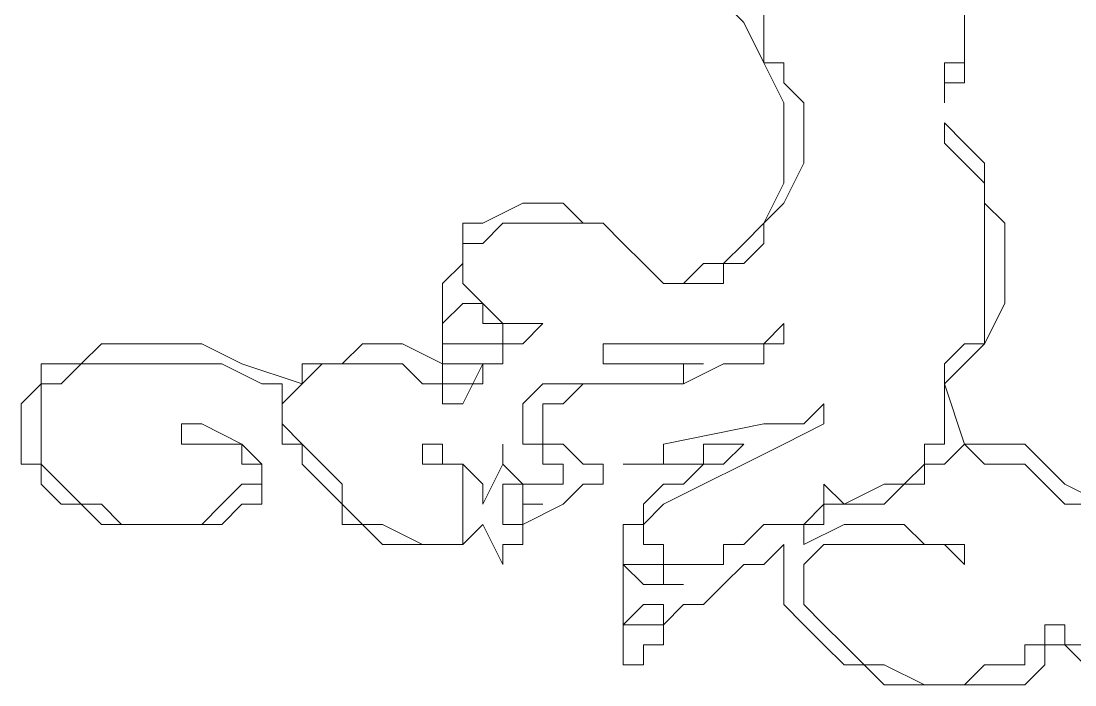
# Model space of a CAD drawing. Extents: x -66030 to 95157, y -13132 to 45879.
# Drawn here: x -15616.5 to -15411.5, y 13944.3 to 14073.5 of the extents above; entities that cross this region are included whole.
import ezdxf

# ---------------------------------------------------------------- set-up
doc = ezdxf.new("R2010")
doc.units = 0
doc.header["$LTSCALE"] = 100
doc.header["$MEASUREMENT"] = 0
doc.layers.get('0').update_dxf_attribs({"linetype": 'CONTINUOUS'})

msp = doc.modelspace()

# ---------------------------------------------------------------- linework, layer by layer
at = {"lineweight": 0}
for points in [[(-15471.99, 14077.08), (-15471.99, 14073.18), (-15471.99, 14069.27), (-15471.99, 14069.27), (-15471.99, 14065.37), (-15468.09, 14065.37), (-15468.09, 14061.46), (-15464.18, 14057.55), (-15464.18, 14053.65), (-15464.18, 14049.74), (-15464.18, 14045.84), (-15468.09, 14038.02), (-15471.99, 14034.12), (-15471.99, 14030.21), (-15475.9, 14026.31), (-15479.81, 14026.31), (-15479.81, 14022.4), (-15483.71, 14022.4), (-15487.62, 14022.4), (-15491.52, 14022.4), (-15491.52, 14022.4), (-15495.43, 14026.31), (-15499.34, 14030.21), (-15503.24, 14034.12), (-15507.15, 14034.12), (-15511.05, 14034.12), (-15514.96, 14034.12), (-15514.96, 14034.12), (-15518.87, 14034.12), (-15522.77, 14034.12), (-15522.77, 14034.12), (-15526.68, 14030.21), (-15530.58, 14030.21), (-15530.58, 14026.31), (-15530.58, 14026.31), (-15530.58, 14022.4), (-15530.58, 14022.4), (-15530.58, 14022.4), (-15526.68, 14018.49), (-15526.68, 14018.49), (-15526.68, 14018.49), (-15522.77, 14014.59), (-15518.87, 14014.59), (-15514.96, 14014.59), (-15518.87, 14010.68), (-15518.87, 14010.68), (-15518.87, 14010.68), (-15522.77, 14010.68), (-15522.77, 14014.59), (-15526.68, 14014.59), (-15526.68, 14018.49), (-15530.58, 14018.49), (-15530.58, 14018.49), (-15530.58, 14018.49), (-15534.49, 14014.59), (-15534.49, 14014.59), (-15534.49, 14014.59), (-15534.49, 14010.68), (-15530.58, 14010.68), (-15530.58, 14010.68), (-15526.68, 14010.68), (-15526.68, 14010.68), (-15522.77, 14010.68), (-15522.77, 14006.78), (-15526.68, 14006.78), (-15530.58, 13998.96), (-15534.49, 13998.96), (-15534.49, 14002.87), (-15534.49, 14002.87), (-15538.4, 14002.87), (-15542.3, 14006.78), (-15542.3, 14006.78), (-15546.21, 14006.78), (-15550.11, 14006.78), (-15554.02, 14006.78), (-15557.93, 14006.78), (-15561.83, 14002.87), (-15561.83, 14002.87), (-15565.74, 13998.96), (-15565.74, 13998.96), (-15565.74, 13995.06), (-15561.83, 13991.15), (-15561.83, 13991.15), (-15557.93, 13987.25), (-15554.02, 13983.34), (-15554.02, 13979.43), (-15550.11, 13975.53), (-15546.21, 13975.53), (-15538.4, 13971.62), (-15534.49, 13971.62), (-15530.58, 13971.62), (-15530.58, 13975.53), (-15530.58, 13979.43), (-15530.58, 13983.34), (-15530.58, 13983.34), (-15530.58, 13987.25), (-15534.49, 13987.25), (-15534.49, 13987.25), (-15538.4, 13987.25), (-15538.4, 13987.25), (-15538.4, 13991.15), (-15538.4, 13991.15), (-15534.49, 13991.15), (-15534.49, 13991.15), (-15534.49, 13987.25), (-15530.58, 13987.25), (-15526.68, 13983.34), (-15526.68, 13979.43), (-15522.77, 13987.25), (-15522.77, 13987.25), (-15522.77, 13991.15), (-15522.77, 13991.15), (-15522.77, 13991.15), (-15522.77, 13991.15), (-15522.77, 13987.25), (-15518.87, 13983.34), (-15518.87, 13983.34), (-15518.87, 13983.34), (-15514.96, 13983.34), (-15514.96, 13983.34), (-15511.05, 13983.34), (-15511.05, 13983.34), (-15511.05, 13983.34), (-15511.05, 13987.25), (-15511.05, 13987.25), (-15514.96, 13987.25), (-15514.96, 13991.15), (-15518.87, 13991.15), (-15518.87, 13995.06), (-15518.87, 13995.06), (-15518.87, 13998.96), (-15518.87, 13998.96), (-15518.87, 13998.96), (-15514.96, 14002.87), (-15514.96, 14002.87), (-15511.05, 14002.87), (-15507.15, 14002.87), (-15503.24, 14002.87), (-15495.43, 14002.87), (-15491.52, 14002.87), (-15487.62, 14002.87), (-15487.62, 14006.78), (-15483.71, 14006.78), (-15483.71, 14006.78), (-15483.71, 14006.78), (-15487.62, 14006.78), (-15491.52, 14006.78), (-15495.43, 14006.78), (-15499.34, 14006.78), (-15503.24, 14006.78), (-15503.24, 14010.68), (-15503.24, 14010.68), (-15503.24, 14010.68), (-15495.43, 14010.68), (-15487.62, 14010.68), (-15479.81, 14010.68), (-15475.9, 14010.68), (-15471.99, 14010.68), (-15468.09, 14014.59), (-15468.09, 14010.68), (-15468.09, 14010.68), (-15468.09, 14010.68), (-15468.09, 14010.68), (-15471.99, 14010.68), (-15471.99, 14006.78), (-15479.81, 14006.78), (-15487.62, 14002.87), (-15491.52, 14002.87), (-15495.43, 14002.87), (-15499.34, 14002.87), (-15503.24, 14002.87), (-15507.15, 14002.87), (-15511.05, 13998.96), (-15514.96, 13998.96), (-15514.96, 13998.96), (-15514.96, 13995.06), (-15514.96, 13995.06), (-15514.96, 13991.15), (-15514.96, 13991.15), (-15511.05, 13991.15), (-15507.15, 13987.25), (-15503.24, 13987.25), (-15503.24, 13983.34), (-15507.15, 13983.34), (-15511.05, 13979.43), (-15511.05, 13979.43), (-15518.87, 13975.53), (-15518.87, 13971.62), (-15522.77, 13971.62), (-15522.77, 13967.72), (-15526.68, 13975.53), (-15530.58, 13971.62), (-15534.49, 13971.62), (-15538.4, 13971.62), (-15538.4, 13971.62), (-15542.3, 13971.62), (-15542.3, 13971.62), (-15546.21, 13971.62), (-15546.21, 13971.62), (-15550.11, 13975.53), (-15550.11, 13975.53), (-15554.02, 13975.53), (-15554.02, 13979.43), (-15561.83, 13987.25), (-15561.83, 13991.15), (-15565.74, 13991.15), (-15565.74, 13995.06), (-15565.74, 13998.96), (-15565.74, 13998.96), (-15565.74, 14002.87), (-15569.64, 14002.87), (-15569.64, 14002.87), (-15569.64, 14002.87), (-15577.46, 14006.78), (-15581.36, 14006.78), (-15585.27, 14006.78), (-15589.17, 14006.78), (-15596.99, 14006.78), (-15600.89, 14006.78), (-15604.8, 14006.78), (-15608.7, 14002.87), (-15612.61, 14002.87), (-15612.61, 13998.96), (-15612.61, 13998.96), (-15612.61, 13995.06), (-15612.61, 13995.06), (-15612.61, 13991.15), (-15612.61, 13987.25), (-15608.7, 13983.34), (-15608.7, 13983.34), (-15604.8, 13979.43), (-15600.89, 13979.43), (-15596.99, 13975.53), (-15593.08, 13975.53), (-15589.17, 13975.53), (-15585.27, 13975.53), (-15581.36, 13975.53), (-15577.46, 13979.43), (-15577.46, 13979.43), (-15573.55, 13983.34), (-15569.64, 13983.34), (-15569.64, 13987.25), (-15573.55, 13987.25), (-15573.55, 13987.25), (-15573.55, 13991.15), (-15577.46, 13991.15), (-15581.36, 13991.15), (-15581.36, 13991.15), (-15585.27, 13991.15), (-15585.27, 13991.15), (-15585.27, 13991.15), (-15585.27, 13991.15), (-15585.27, 13995.06), (-15581.36, 13995.06), (-15581.36, 13995.06), (-15581.36, 13995.06), (-15573.55, 13991.15), (-15573.55, 13991.15), (-15569.64, 13987.25), (-15569.64, 13987.25), (-15569.64, 13983.34), (-15569.64, 13983.34), (-15569.64, 13983.34), (-15569.64, 13979.43), (-15573.55, 13979.43), (-15577.46, 13975.53), (-15581.36, 13975.53), (-15585.27, 13975.53), (-15589.17, 13975.53), (-15593.08, 13975.53), (-15600.89, 13975.53), (-15604.8, 13979.43), (-15608.7, 13979.43), (-15612.61, 13983.34), (-15612.61, 13983.34), (-15612.61, 13987.25), (-15616.52, 13987.25), (-15616.52, 13991.15), (-15616.52, 13991.15), (-15616.52, 13995.06), (-15616.52, 13998.96), (-15616.52, 13998.96), (-15612.61, 14002.87), (-15612.61, 14002.87), (-15612.61, 14006.78), (-15604.8, 14006.78), (-15600.89, 14010.68), (-15593.08, 14010.68), (-15589.17, 14010.68), (-15581.36, 14010.68), (-15573.55, 14006.78), (-15561.83, 14002.87), (-15561.83, 14006.78), (-15557.93, 14006.78), (-15554.02, 14006.78), (-15550.11, 14010.68), (-15546.21, 14010.68), (-15542.3, 14010.68), (-15534.49, 14006.78), (-15534.49, 14010.68), (-15534.49, 14010.68), (-15534.49, 14014.59), (-15534.49, 14018.49), (-15534.49, 14018.49), (-15534.49, 14018.49), (-15534.49, 14022.4), (-15530.58, 14026.31), (-15530.58, 14030.21), (-15530.58, 14030.21), (-15530.58, 14034.12), (-15526.68, 14034.12), (-15526.68, 14034.12), (-15518.87, 14038.02), (-15514.96, 14038.02), (-15511.05, 14038.02), (-15507.15, 14034.12), (-15503.24, 14034.12), (-15499.34, 14030.21), (-15495.43, 14026.31), (-15491.52, 14022.4), (-15487.62, 14022.4), (-15487.62, 14022.4), (-15483.71, 14026.31), (-15479.81, 14026.31), (-15475.9, 14030.21), (-15471.99, 14034.12), (-15468.09, 14041.93), (-15468.09, 14057.55), (-15471.99, 14065.37), (-15475.9, 14073.18), (-15479.81, 14077.08)], [(-15432.94, 14077.08), (-15432.94, 14073.18), (-15432.94, 14069.27), (-15432.94, 14065.37), (-15432.94, 14061.46), (-15436.84, 14061.46), (-15436.84, 14057.55), (-15436.84, 14057.55), (-15436.84, 14057.55), (-15436.84, 14057.55), (-15436.84, 14061.46), (-15436.84, 14065.37), (-15432.94, 14065.37), (-15432.94, 14069.27), (-15432.94, 14073.18), (-15432.94, 14077.08)], [(-15409.5, 13948.19), (-15413.41, 13952.09), (-15413.41, 13952.09), (-15417.31, 13952.09), (-15417.31, 13948.19), (-15421.22, 13944.28), (-15425.12, 13944.28), (-15425.12, 13944.28), (-15429.03, 13944.28), (-15436.84, 13944.28), (-15440.75, 13944.28), (-15444.65, 13944.28), (-15448.56, 13944.28), (-15452.47, 13948.19), (-15456.37, 13948.19), (-15460.28, 13952.09), (-15464.18, 13956), (-15468.09, 13959.9), (-15468.09, 13963.81), (-15468.09, 13963.81), (-15468.09, 13967.72), (-15468.09, 13971.62), (-15468.09, 13971.62), (-15471.99, 13967.72), (-15475.9, 13967.72), (-15479.81, 13963.81), (-15483.71, 13959.9), (-15487.62, 13959.9), (-15487.62, 13959.9), (-15491.52, 13956), (-15491.52, 13956), (-15491.52, 13952.09), (-15495.43, 13952.09), (-15495.43, 13948.19), (-15495.43, 13948.19), (-15495.43, 13948.19), (-15499.34, 13948.19), (-15499.34, 13948.19), (-15499.34, 13952.09), (-15499.34, 13956), (-15499.34, 13956), (-15499.34, 13959.9), (-15499.34, 13963.81), (-15499.34, 13963.81), (-15499.34, 13963.81), (-15499.34, 13967.72), (-15499.34, 13967.72), (-15499.34, 13971.62), (-15499.34, 13971.62), (-15499.34, 13971.62), (-15499.34, 13975.53), (-15495.43, 13975.53), (-15495.43, 13979.43), (-15495.43, 13979.43), (-15495.43, 13979.43), (-15491.52, 13983.34), (-15487.62, 13983.34), (-15483.71, 13987.25), (-15479.81, 13987.25), (-15475.9, 13991.15), (-15479.81, 13991.15), (-15483.71, 13991.15), (-15483.71, 13987.25), (-15487.62, 13987.25), (-15491.52, 13987.25), (-15491.52, 13987.25), (-15495.43, 13987.25), (-15499.34, 13987.25), (-15499.34, 13987.25), (-15495.43, 13987.25), (-15495.43, 13987.25), (-15491.52, 13987.25), (-15491.52, 13987.25), (-15491.52, 13991.15), (-15471.99, 13995.06), (-15471.99, 13995.06), (-15468.09, 13995.06), (-15468.09, 13995.06), (-15464.18, 13995.06), (-15464.18, 13995.06), (-15460.28, 13998.96), (-15460.28, 13998.96), (-15460.28, 13995.06), (-15460.28, 13995.06), (-15460.28, 13995.06), (-15468.09, 13991.15), (-15491.52, 13979.43), (-15491.52, 13979.43), (-15495.43, 13975.53), (-15495.43, 13975.53), (-15495.43, 13971.62), (-15491.52, 13971.62), (-15491.52, 13971.62), (-15491.52, 13967.72), (-15487.62, 13967.72), (-15487.62, 13967.72), (-15479.81, 13967.72), (-15479.81, 13971.62), (-15475.9, 13971.62), (-15471.99, 13975.53), (-15468.09, 13975.53), (-15464.18, 13975.53), (-15460.28, 13979.43), (-15460.28, 13983.34), (-15456.37, 13979.43), (-15456.37, 13979.43), (-15448.56, 13983.34), (-15444.65, 13983.34), (-15440.75, 13987.25), (-15440.75, 13991.15), (-15436.84, 13991.15), (-15436.84, 13995.06), (-15436.84, 13998.96), (-15436.84, 14002.87), (-15436.84, 14002.87), (-15436.84, 14006.78), (-15436.84, 14006.78), (-15432.94, 14010.68), (-15429.03, 14010.68), (-15429.03, 14014.59), (-15429.03, 14022.4), (-15429.03, 14026.31), (-15429.03, 14034.12), (-15429.03, 14041.93), (-15432.94, 14045.84), (-15436.84, 14049.74), (-15436.84, 14053.65), (-15432.94, 14049.74), (-15429.03, 14045.84), (-15429.03, 14041.93), (-15429.03, 14038.02), (-15425.12, 14034.12), (-15425.12, 14030.21), (-15425.12, 14026.31), (-15425.12, 14022.4), (-15425.12, 14022.4), (-15425.12, 14018.49), (-15429.03, 14010.68), (-15432.94, 14006.78), (-15432.94, 14006.78), (-15436.84, 14002.87), (-15432.94, 13991.15), (-15436.84, 13987.25), (-15440.75, 13987.25), (-15440.75, 13983.34), (-15444.65, 13983.34), (-15448.56, 13979.43), (-15452.47, 13979.43), (-15460.28, 13979.43), (-15460.28, 13975.53), (-15460.28, 13975.53), (-15464.18, 13975.53), (-15464.18, 13971.62), (-15456.37, 13975.53), (-15448.56, 13975.53), (-15444.65, 13975.53), (-15440.75, 13971.62), (-15436.84, 13971.62), (-15432.94, 13971.62), (-15432.94, 13967.72), (-15432.94, 13967.72), (-15436.84, 13971.62), (-15444.65, 13971.62), (-15448.56, 13971.62), (-15452.47, 13971.62), (-15456.37, 13971.62), (-15460.28, 13971.62), (-15464.18, 13967.72), (-15464.18, 13967.72), (-15464.18, 13967.72), (-15464.18, 13963.81), (-15464.18, 13963.81), (-15464.18, 13959.9), (-15464.18, 13959.9), (-15460.28, 13956), (-15456.37, 13952.09), (-15452.47, 13948.19), (-15448.56, 13948.19), (-15440.75, 13944.28), (-15436.84, 13944.28), (-15432.94, 13944.28), (-15429.03, 13948.19), (-15425.12, 13948.19), (-15421.22, 13948.19), (-15421.22, 13952.09), (-15417.31, 13952.09), (-15417.31, 13956), (-15417.31, 13956), (-15417.31, 13956), (-15417.31, 13956), (-15417.31, 13956), (-15413.41, 13956), (-15413.41, 13952.09), (-15409.5, 13952.09)], [(-15409.5, 13979.43), (-15413.41, 13979.43), (-15413.41, 13979.43), (-15417.31, 13983.34), (-15417.31, 13983.34), (-15421.22, 13987.25), (-15425.12, 13987.25), (-15425.12, 13987.25), (-15429.03, 13987.25), (-15432.94, 13991.15), (-15432.94, 13991.15), (-15429.03, 13991.15), (-15429.03, 13991.15), (-15429.03, 13991.15), (-15425.12, 13991.15), (-15421.22, 13991.15), (-15417.31, 13987.25), (-15417.31, 13987.25), (-15413.41, 13983.34), (-15413.41, 13983.34), (-15405.59, 13979.43)]]:
    msp.add_lwpolyline(points, dxfattribs=at)
for points in [[(-15526.68, 14006.78), (-15526.68, 14002.87), (-15530.58, 14002.87), (-15530.58, 14002.87), (-15530.58, 14002.87), (-15534.49, 14002.87), (-15534.49, 14002.87), (-15534.49, 14006.78), (-15534.49, 14006.78), (-15530.58, 14006.78), (-15530.58, 14006.78), (-15526.68, 14006.78), (-15526.68, 14006.78)], [(-15514.96, 13979.43), (-15518.87, 13979.43), (-15518.87, 13975.53), (-15518.87, 13975.53), (-15522.77, 13975.53), (-15522.77, 13975.53), (-15522.77, 13979.43), (-15522.77, 13979.43), (-15522.77, 13979.43), (-15522.77, 13983.34), (-15518.87, 13983.34), (-15518.87, 13983.34), (-15518.87, 13979.43), (-15514.96, 13979.43)], [(-15487.62, 13963.81), (-15487.62, 13963.81), (-15491.52, 13963.81), (-15495.43, 13963.81), (-15495.43, 13963.81), (-15499.34, 13967.72), (-15499.34, 13967.72), (-15495.43, 13967.72), (-15495.43, 13967.72), (-15495.43, 13967.72), (-15491.52, 13967.72), (-15491.52, 13967.72), (-15491.52, 13963.81), (-15487.62, 13963.81), (-15487.62, 13963.81)], [(-15491.52, 13959.9), (-15491.52, 13956), (-15495.43, 13956), (-15495.43, 13956), (-15495.43, 13956), (-15499.34, 13956), (-15495.43, 13959.9), (-15491.52, 13959.9)]]:
    msp.add_lwpolyline(points, close=True, dxfattribs=at)

doc.saveas('drawing.dxf')
